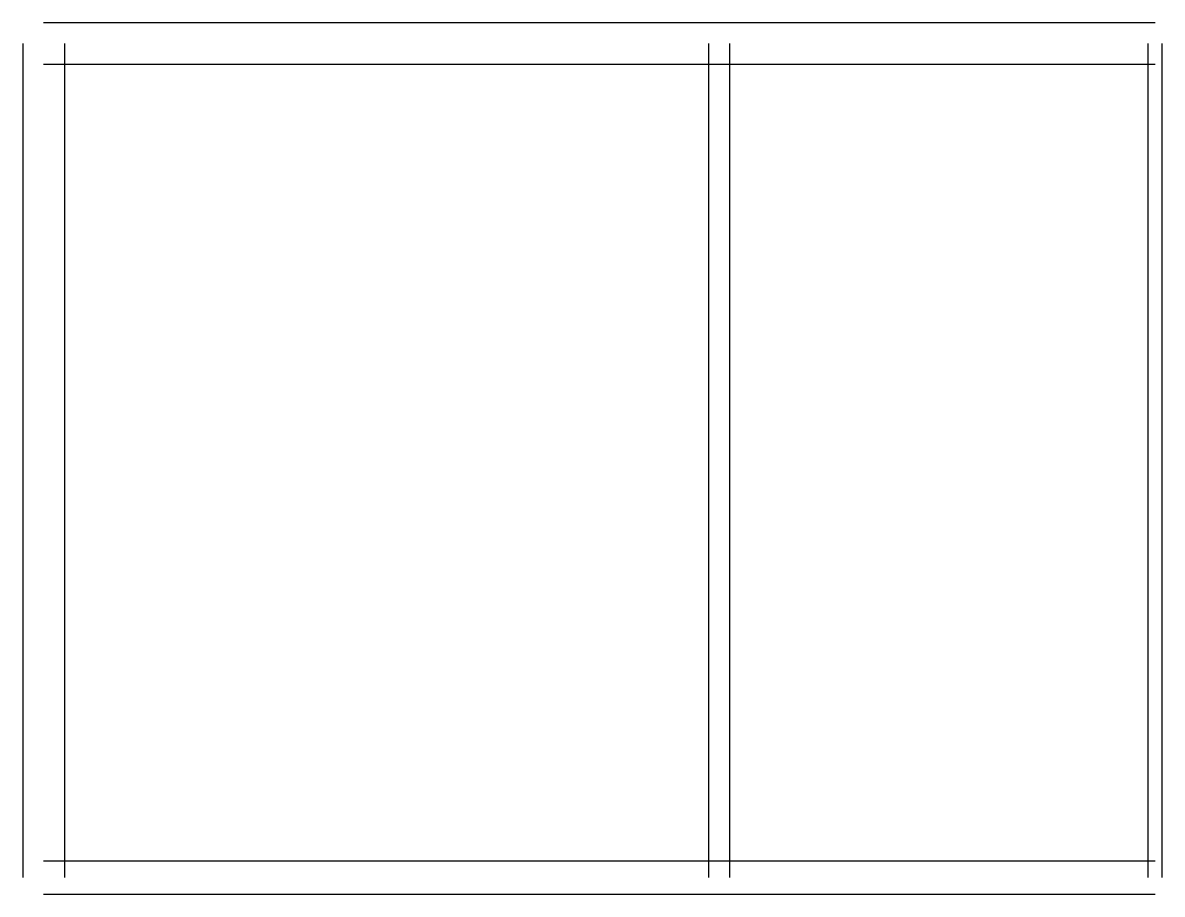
# Model space of a CAD drawing. Header units: millimetres. Extents: x -150 to 8050, y -120 to 6150.
import ezdxf

# ---------------------------------------------------------------- set-up
doc = ezdxf.new("R2010")
doc.units = ezdxf.units.MM
doc.layers.add('WALL', color=7, linetype='Continuous')

msp = doc.modelspace()

# ---------------------------------------------------------------- linework, layer by layer
at = {"layer": 'WALL'}
for p, q in [((8000, 6150), (0, 6150)), ((-150, 6000), (-150, 0)), ((150, 6000), (150, 0)), ((4788, 0), (4788, 6000)), ((4938, 0), (4938, 6000)), ((7950, 0), (7950, 6000)), ((8050, 0), (8050, 6000)), ((8000, 5850), (0, 5850)), ((0, 120), (8000, 120)), ((0, -120), (8000, -120))]:
    msp.add_line(p, q, dxfattribs=at)

doc.saveas('drawing.dxf')
